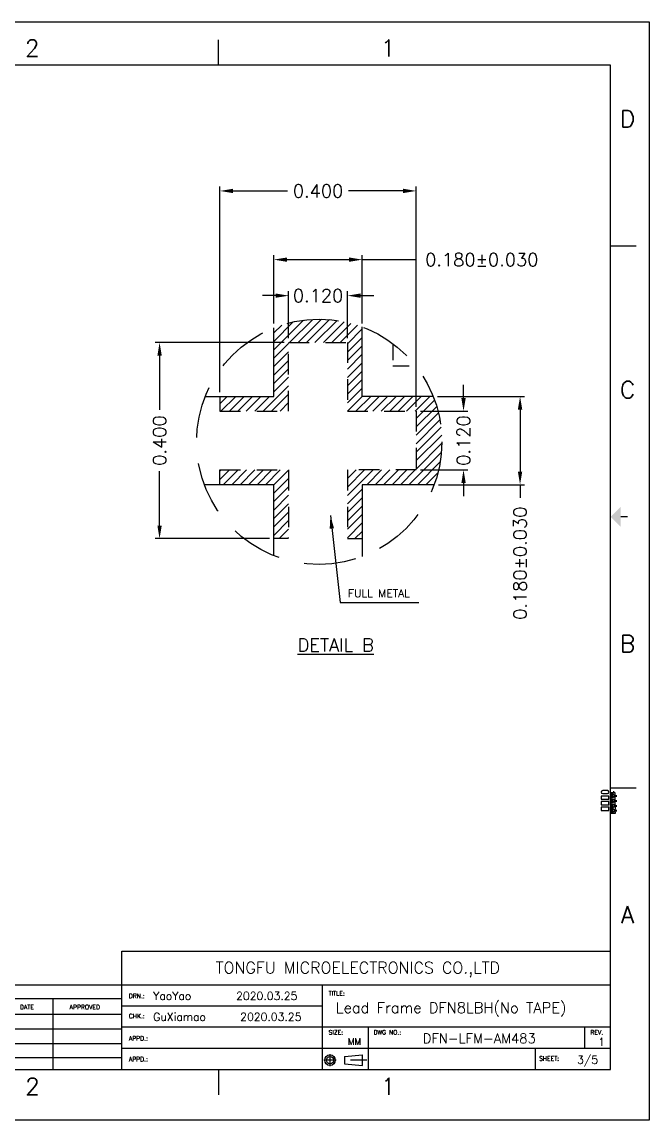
# Model space of a CAD drawing. Header units: millimetres. Extents: x 393.2 to 449.6, y 107.5 to 114.2.
# Drawn here: x 420.15 to 423.98, y 107.5 to 114.22 of the extents above; entities that cross this region are included whole.
import ezdxf
from ezdxf.enums import TextEntityAlignment as Align

# ---------------------------------------------------------------- set-up
doc = ezdxf.new("R2010")
doc.units = ezdxf.units.MM
doc.header["$LTSCALE"] = 0.5
doc.header["$PDMODE"] = 98
for name, pattern in [('CENTER', [50.8, 31.75, -6.35, 6.35, -6.35]), ('DASHED2', [9.525, 6.35, -3.175]), ('HIDDEN', [0.375, 0.25, -0.125]), ('PHANTOM', [2.5, 1.25, -0.25, 0.25, -0.25, 0.25, -0.25])]:
    doc.linetypes.add(name, pattern=pattern)
for name, color, linetype in [('1D', 4, 'Continuous'), ('BTM', 7, 'HIDDEN'), ('DIM', 3, 'Continuous'), ('HEB', 4, 'Continuous'), ('PKG', 1, 'PHANTOM'), ('TB', 7, 'Continuous')]:
    doc.layers.add(name, color=color, linetype=linetype)
doc.styles.add('ADESK1', font='romans')
doc.styles.add('SIMPLEX', font='simplex.shx')
doc.dimstyles.new('Standard2', dxfattribs={"dimtxt": 0.06, "dimasz": 0.08, "dimexe": 0.01, "dimexo": 0.01, "dimgap": 0.027, "dimtad": 0, "dimdec": 3, "dimlfac": 16.666667, "dimrnd": 0.0005, "dimzin": 1, "dimdsep": 46, "dimtxsty": 'SIMPLEX', "dimcen": 0.1905, "dimclrd": 256, "dimclre": 256, "dimclrt": 256, "dimadec": 0, "dimazin": 0, "dimtp": 0.03, "dimtm": 0.05, "dimtfac": 0.8, "dimtdec": 3, "dimtmove": 0, "dimatfit": 3, "dimfxl": 0.05, "dimtolj": 1, "dimtzin": 4, "dimlwd": -1, "dimlwe": -1, "dimarcsym": 0})
doc.dimstyles.new('Standard3', dxfattribs={"dimtxt": 0.08, "dimasz": 0.08, "dimexe": 0.027, "dimexo": 0.027, "dimgap": 0.027, "dimtad": 0, "dimdec": 3, "dimlfac": 2, "dimrnd": 0.0005, "dimzin": 1, "dimdsep": 46, "dimtxsty": 'SIMPLEX', "dimcen": 0.1905, "dimclrd": 256, "dimclre": 256, "dimclrt": 256, "dimadec": 0, "dimazin": 0, "dimtp": 0.03, "dimtm": 0.05, "dimtfac": 0.8, "dimtdec": 3, "dimtmove": 0, "dimatfit": 3, "dimfxl": 0.05, "dimtolj": 1, "dimtzin": 4, "dimlwd": -1, "dimlwe": -1, "dimarcsym": 0})

# ---------------------------------------------------------------- blocks, each defined once
blk = doc.blocks.new('FR')
at = {"layer": 'TB'}
for p, q in [((78.32, 188.67), (78.32, 193.22)), ((205.52, 188.67), (205.52, 193.22)), ((8.12, 188.67), (8.12, 9.03)), ((275.59, 188.67), (8.12, 188.67)), ((275.59, 9.03), (275.59, 188.67)), ((3.57, 156.43), (8.12, 156.43)), ((275.59, 156.36), (280.13, 156.36)), ((3.57, 59.52), (8.12, 59.52)), ((275.59, 59.44), (280.13, 59.44)), ((188.21, 30.23), (275.59, 30.23)), ((188.21, 9.03), (188.21, 30.23)), ((121.48, 24.17), (121.48, 9.03)), ((121.48, 24.17), (188.21, 24.17)), ((188.21, 24.17), (275.59, 24.17)), ((224.1, 9.03), (224.1, 24.17)), ((121.48, 21.74), (188.21, 21.74)), ((126.03, 9.03), (126.03, 21.74)), ((166.76, 9.03), (166.76, 21.74)), ((175.96, 9.03), (175.96, 21.74)), ((188.21, 20.42), (224.1, 20.42)), ((121.48, 18.92), (188.21, 18.92)), ((121.48, 16.3), (188.21, 16.3)), ((188.21, 16.66), (275.59, 16.66)), ((232.32, 9.03), (232.32, 16.66)), ((270.99, 12.86), (270.99, 16.66)), ((121.48, 13.68), (188.21, 13.68)), ((188.21, 12.85), (224.1, 12.85)), ((224.1, 12.86), (275.59, 12.86)), ((262.17, 9.03), (262.17, 12.86)), ((121.48, 11.17), (188.21, 11.17)), ((228.03, 11.36), (231.26, 11.65)), ((228.03, 11.36), (228.03, 10.06)), ((228.03, 10.06), (231.26, 9.76)), ((231.26, 9.76), (231.26, 11.65)), ((8.12, 9.03), (275.59, 9.03)), ((78.35, 4.49), (78.35, 9.03)), ((205.55, 4.49), (205.55, 9.03))]:
    blk.add_line(p, q, dxfattribs=at)
at = {"layer": 'TB', "color": 1, "linetype": 'CENTER', "ltscale": 0.002}
for p, q in [((225.43, 9.62), (225.43, 11.79)), ((226.52, 10.71), (224.34, 10.71)), ((232.03, 10.71), (227.29, 10.71))]:
    blk.add_line(p, q, dxfattribs=at)
at = {"layer": 'TB'}
blk.add_lwpolyline([(0, 196.39), (282.46, 196.39), (282.46, 0), (0, 0)], close=True, dxfattribs=at)
at = {"layer": 'TB', "const_width": 0.242}
for points in [[(141.92, 191.7), (141.92, 190.49)], [(5.09, 107.97), (6.3, 107.97)], [(278.62, 107.9), (277.41, 107.9)], [(141.95, 6), (141.95, 7.21)]]:
    blk.add_lwpolyline(points, dxfattribs=at)
at = {"layer": 'TB'}
for radius in [0.945, 0.649]:
    blk.add_circle((225.43, 10.71), radius, dxfattribs=at)
for points in [[(140.1, 190.49), (143.74, 190.49), (141.92, 188.67)], [(6.3, 106.16), (6.3, 109.79), (8.12, 107.97)], [(277.41, 106.08), (277.41, 109.72), (275.59, 107.9)], [(140.13, 7.21), (143.77, 7.21), (141.95, 9.03)]]:
    blk.add_solid(points, dxfattribs=at)
at = {"layer": 'TB', "style": 'ADESK1'}
for s, p in [('4', (48.03, 191.7)), ('3', (111.64, 191.7)), ('2', (172.21, 191.7)), ('1', (235.81, 191.7)), ('D', (5.09, 179.15)), ('D', (278.62, 179.07)), ('C', (5.09, 130.69)), ('C', (278.62, 130.62)), ('B', (5.09, 85.26)), ('B', (278.62, 85.19)), ('A', (5.09, 36.8)), ('A', (278.62, 36.73)), ('4', (48.06, 6)), ('3', (111.66, 6)), ('2', (172.24, 6)), ('1', (235.84, 6))]:
    blk.add_text(s, height=3.03, dxfattribs=at).set_placement(p, align=Align.MIDDLE_CENTER)
for s, height, p in [('TONGFU MICROELECTRONICS CO.,LTD', 2.0747, (204.97, 26.2)), ('REVISIONS', 0.787, (154.27, 22.74)), ('DRN.:', 0.787, (189.47, 21.8)), ('TITLE:', 0.787, (225.17, 22.25)), ('REV', 0.787, (122.71, 19.8)), ('DESCRIPTION', 0.7874, (142.04, 19.8)), ('DATE', 0.787, (170, 19.8)), ('APPROVED', 0.787, (178.88, 19.8)), ('CHK.:', 0.787, (189.47, 18.19)), ('SIZE:', 0.787, (225.17, 15.28)), ('DWG NO.:', 0.787, (233.22, 15.28)), ('REV.', 0.787, (271.96, 15.28)), ('APPD.:', 0.787, (189.47, 14.21)), ('MM', 1.148, (228.62, 13.47)), ('APPD.:', 0.787, (189.47, 10.49)), ('SHEET:', 0.787, (262.81, 10.61))]:
    blk.add_text(s, height=height, dxfattribs=at).set_placement(p)
blk = doc.blocks.new('*D92')
at = {"layer": 'Defpoints', "color": 0, "ltscale": 0.1, "transparency": 16777216}
for p in [(422.2276, 112.765), (421.6876, 112.3477), (422.2276, 112.3477)]:
    blk.add_point(p, dxfattribs=at)
at = {"layer": 'DIM', "ltscale": 0.1, "transparency": 16777216}
for p, q in [((421.6876, 112.3747), (421.6876, 112.792)), ((422.2276, 112.3747), (422.2276, 112.792)), ((421.7676, 112.765), (422.1476, 112.765)), ((422.2276, 112.765), (422.5582, 112.765))]:
    blk.add_line(p, q, dxfattribs=at)
for points in [[(421.7676, 112.7783), (421.7676, 112.7517), (421.6876, 112.765)], [(422.1476, 112.7783), (422.1476, 112.7517), (422.2276, 112.765)]]:
    blk.add_solid(points, dxfattribs=at)
at = {"layer": 'DIM', "ltscale": 0.1, "transparency": 16777216, "insert": (422.9585, 112.765), "char_height": 0.08, "attachment_point": 5, "style": 'SIMPLEX'}
blk.add_mtext('\\A1;0.180%%P0.030', dxfattribs=at)
blk = doc.blocks.new('*D93')
at = {"layer": 'Defpoints', "color": 0, "ltscale": 0.1, "transparency": 16777216}
for p in [(422.1376, 112.5448), (421.7776, 112.2584), (422.1376, 112.2584)]:
    blk.add_point(p, dxfattribs=at)
at = {"layer": 'DIM', "ltscale": 0.1, "transparency": 16777216}
for p, q in [((421.7776, 112.2854), (421.7776, 112.5718)), ((422.1376, 112.2854), (422.1376, 112.5718)), ((421.6976, 112.5448), (421.6176, 112.5448)), ((421.7776, 112.5448), (421.7782, 112.5448)), ((422.1376, 112.5448), (422.137, 112.5448)), ((422.2176, 112.5448), (422.2976, 112.5448))]:
    blk.add_line(p, q, dxfattribs=at)
for points in [[(421.6976, 112.5582), (421.6976, 112.5315), (421.7776, 112.5448)], [(422.2176, 112.5582), (422.2176, 112.5315), (422.1376, 112.5448)]]:
    blk.add_solid(points, dxfattribs=at)
at = {"layer": 'DIM', "ltscale": 0.1, "transparency": 16777216, "insert": (421.9576, 112.5448), "char_height": 0.08, "attachment_point": 5, "style": 'SIMPLEX'}
blk.add_mtext('\\A1;0.120', dxfattribs=at)
blk = doc.blocks.new('*D94')
at = {"layer": 'Defpoints', "color": 0, "ltscale": 0.1, "transparency": 16777216}
for p in [(422.5576, 111.8384), (422.8469, 111.8384), (422.5576, 111.4784)]:
    blk.add_point(p, dxfattribs=at)
at = {"layer": 'DIM', "ltscale": 0.1, "transparency": 16777216}
for p, q in [((422.8469, 111.9184), (422.8469, 111.9984)), ((422.5846, 111.8384), (422.8739, 111.8384)), ((422.8469, 111.8384), (422.8469, 111.8378)), ((422.5846, 111.4784), (422.8739, 111.4784)), ((422.8469, 111.4784), (422.8469, 111.479)), ((422.8469, 111.3984), (422.8469, 111.3184))]:
    blk.add_line(p, q, dxfattribs=at)
for points in [[(422.8336, 111.9184), (422.8603, 111.9184), (422.8469, 111.8384)], [(422.8336, 111.3984), (422.8603, 111.3984), (422.8469, 111.4784)]]:
    blk.add_solid(points, dxfattribs=at)
at = {"layer": 'DIM', "ltscale": 0.1, "transparency": 16777216, "insert": (422.8469, 111.6584), "char_height": 0.08, "attachment_point": 5, "rotation": 90, "style": 'SIMPLEX'}
blk.add_mtext('\\A1;0.120', dxfattribs=at)
blk = doc.blocks.new('*D95')
at = {"layer": 'Defpoints', "color": 0, "ltscale": 0.1, "transparency": 16777216}
for p in [(422.6618, 111.9284), (423.1926, 111.9284), (422.6676, 111.3884)]:
    blk.add_point(p, dxfattribs=at)
at = {"layer": 'DIM', "ltscale": 0.1, "transparency": 16777216}
for p, q in [((422.6888, 111.9284), (423.2196, 111.9284)), ((423.1926, 111.8484), (423.1926, 111.4684)), ((422.6946, 111.3884), (423.2196, 111.3884)), ((423.1926, 111.3884), (423.1926, 111.3084))]:
    blk.add_line(p, q, dxfattribs=at)
for points in [[(423.1792, 111.8484), (423.2059, 111.8484), (423.1926, 111.9284)], [(423.1792, 111.4684), (423.2059, 111.4684), (423.1926, 111.3884)]]:
    blk.add_solid(points, dxfattribs=at)
at = {"layer": 'DIM', "ltscale": 0.1, "transparency": 16777216, "insert": (423.1926, 110.9081), "char_height": 0.08, "attachment_point": 5, "rotation": 90, "style": 'SIMPLEX'}
blk.add_mtext('\\A1;0.180%%P0.030', dxfattribs=at)
blk = doc.blocks.new('*D96')
at = {"layer": 'Defpoints', "color": 0, "ltscale": 0.1, "transparency": 16777216}
for p in [(422.5576, 113.1853), (421.3576, 111.9284), (422.5576, 111.8384)]:
    blk.add_point(p, dxfattribs=at)
at = {"layer": 'DIM', "ltscale": 0.1, "transparency": 16777216}
for p, q in [((421.3576, 111.9554), (421.3576, 113.2123)), ((421.4376, 113.1853), (421.7706, 113.1853)), ((422.4776, 113.1853), (422.1446, 113.1853)), ((422.5576, 111.8654), (422.5576, 113.2123))]:
    blk.add_line(p, q, dxfattribs=at)
for points in [[(421.4376, 113.1986), (421.4376, 113.172), (421.3576, 113.1853)], [(422.4776, 113.1986), (422.4776, 113.172), (422.5576, 113.1853)]]:
    blk.add_solid(points, dxfattribs=at)
at = {"layer": 'DIM', "ltscale": 0.1, "transparency": 16777216, "insert": (421.9576, 113.1853), "char_height": 0.08, "attachment_point": 5, "style": 'SIMPLEX'}
blk.add_mtext('\\A1;0.400', dxfattribs=at)
blk = doc.blocks.new('*D97')
at = {"layer": 'Defpoints', "color": 0, "ltscale": 0.1, "transparency": 16777216}
for p in [(421.7776, 112.2584), (420.9887, 111.0584), (421.6876, 111.0584)]:
    blk.add_point(p, dxfattribs=at)
at = {"layer": 'DIM', "ltscale": 0.1, "transparency": 16777216}
for p, q in [((421.7506, 112.2584), (420.9617, 112.2584)), ((420.9887, 112.1784), (420.9887, 111.8454)), ((420.9887, 111.1384), (420.9887, 111.4714)), ((421.6606, 111.0584), (420.9617, 111.0584))]:
    blk.add_line(p, q, dxfattribs=at)
for points in [[(420.9754, 112.1784), (421.002, 112.1784), (420.9887, 112.2584)], [(420.9754, 111.1384), (421.002, 111.1384), (420.9887, 111.0584)]]:
    blk.add_solid(points, dxfattribs=at)
at = {"layer": 'DIM', "ltscale": 0.1, "transparency": 16777216, "insert": (420.9887, 111.6584), "char_height": 0.08, "attachment_point": 5, "rotation": 90, "style": 'SIMPLEX'}
blk.add_mtext('\\A1;0.400', dxfattribs=at)

msp = doc.modelspace()

# ---------------------------------------------------------------- hatches: boundary and pattern name
at = {"layer": 'HEB', "ltscale": 0.1}
h = msp.add_hatch(dxfattribs=at)
h.set_pattern_fill('ANSI31', color=256, scale=0.011489, style=0)
h.set_pattern_definition([(45, (413.965686, 105.936203), (-0.02579444, 0.02579444), [])])
h.paths.add_polyline_path([(421.687579, 112.347729), (421.687579, 111.92841), (421.357579, 111.92841), (421.357579, 111.83841), (421.777579, 111.83841), (421.777579, 112.25841), (422.137579, 112.25841), (422.137579, 111.83841), (422.557579, 111.83841), (422.557579, 111.47841), (422.137579, 111.47841), (422.137579, 111.05841), (422.227579, 111.05841), (422.227579, 111.38841), (422.667597, 111.38841, 0.08964315), (422.715047, 111.650942, 0.09502524), (422.661833, 111.92841), (422.227579, 111.92841), (422.227579, 112.353493, 0.18625497)])
h.paths.add_polyline_path([(421.687579, 111.38841), (421.687579, 111.05841), (421.777579, 111.05841), (421.777579, 111.47841), (421.357579, 111.47841), (421.357579, 111.38841)], flags=17)

# ---------------------------------------------------------------- linework, layer by layer
at = {"ltscale": 0.1}
for p, q in [((422.227579, 111.92841), (422.227579, 112.353493)), ((422.661833, 111.92841), (422.227579, 111.92841))]:
    msp.add_line(p, q, dxfattribs=at)
at = {"ltscale": 0.03}
for p, q in [((423.773239, 109.502742), (423.750289, 109.502742)), ((423.750289, 109.495392), (423.750289, 109.502742)), ((423.763489, 109.495392), (423.750289, 109.495392)), ((423.763489, 109.490892), (423.763489, 109.495392)), ((423.763489, 109.490892), (423.764989, 109.490892)), ((423.764989, 109.490892), (423.767989, 109.489992)), ((423.773239, 109.489992), (423.767989, 109.489992)), ((423.773239, 109.494061), (423.773239, 109.502742)), ((423.763489, 109.474392), (423.750289, 109.474392)), ((423.750289, 109.465392), (423.750289, 109.474392)), ((423.763489, 109.465392), (423.750289, 109.465392)), ((423.763489, 109.444392), (423.750289, 109.444392)), ((423.750289, 109.435392), (423.750289, 109.444392)), ((423.763489, 109.435392), (423.750289, 109.435392)), ((423.763489, 109.414392), (423.750289, 109.414392)), ((423.750289, 109.405392), (423.750289, 109.414392)), ((423.764989, 109.478892), (423.763489, 109.478892)), ((423.763489, 109.478892), (423.763489, 109.474392)), ((423.763489, 109.460892), (423.763489, 109.465392)), ((423.763489, 109.460892), (423.764989, 109.460892)), ((423.764989, 109.448892), (423.763489, 109.448892)), ((423.763489, 109.448892), (423.763489, 109.444392)), ((423.763489, 109.430892), (423.763489, 109.435392)), ((423.764989, 109.430892), (423.763489, 109.430892)), ((423.763489, 109.418892), (423.764989, 109.418892)), ((423.763489, 109.418892), (423.763489, 109.414392)), ((423.764989, 109.478892), (423.767989, 109.479792)), ((423.764989, 109.460892), (423.767989, 109.459992)), ((423.764989, 109.448892), (423.767989, 109.449792)), ((423.764989, 109.430892), (423.767989, 109.429992)), ((423.764989, 109.418892), (423.767989, 109.419792)), ((423.773239, 109.479792), (423.767989, 109.479792)), ((423.773239, 109.459992), (423.767989, 109.459992)), ((423.773239, 109.449792), (423.767989, 109.449792)), ((423.773239, 109.429992), (423.767989, 109.429992)), ((423.773239, 109.419792), (423.767989, 109.419792)), ((423.773239, 109.464061), (423.773239, 109.475723)), ((423.773239, 109.434061), (423.773239, 109.445723)), ((423.773239, 109.415723), (423.773239, 109.404061)), ((423.763489, 109.405392), (423.750289, 109.405392)), ((423.763489, 109.385592), (423.750289, 109.385592)), ((423.750289, 109.377042), (423.750289, 109.385592)), ((423.773239, 109.377042), (423.750289, 109.377042)), ((423.763489, 109.400892), (423.763489, 109.405392)), ((423.764989, 109.400892), (423.763489, 109.400892)), ((423.763489, 109.388892), (423.763489, 109.385592)), ((423.763489, 109.388892), (423.764989, 109.388892)), ((423.764989, 109.400892), (423.767989, 109.399992)), ((423.764989, 109.388892), (423.767989, 109.389792)), ((423.773239, 109.399992), (423.767989, 109.399992)), ((423.773239, 109.399992), (423.767989, 109.399992)), ((423.773239, 109.389792), (423.767989, 109.389792)), ((423.773239, 109.389792), (423.767989, 109.389792)), ((423.773239, 109.385723), (423.773239, 109.377042))]:
    msp.add_line(p, q, dxfattribs=at)
at = {"ltscale": 0.1}
for points in [[(421.26826, 111.92841), (421.687579, 111.92841), (421.687579, 112.347729)], [(421.687579, 110.954156), (421.687579, 111.38841), (421.262497, 111.38841)], [(422.667597, 111.38841), (422.227579, 111.38841), (422.227579, 110.948392)]]:
    msp.add_lwpolyline(points, dxfattribs=at)
at = {"ltscale": 0.03}
msp.add_lwpolyline([(423.726139, 109.517292), (423.697789, 109.517292, 0.41421356), (423.688639, 109.508142), (423.688639, 109.508142, 0.41421356), (423.697789, 109.498992), (423.726139, 109.498992, 0.41421356), (423.735289, 109.508142), (423.735289, 109.508142, 0.41421356)], format="xyb", close=True, dxfattribs=at)
for points in [[(423.735289, 109.484292), (423.688639, 109.484292), (423.688639, 109.464492), (423.735289, 109.464492)], [(423.735289, 109.449792), (423.688639, 109.449792), (423.688639, 109.429992), (423.735289, 109.429992)], [(423.735289, 109.415292), (423.688639, 109.415292), (423.688639, 109.395492), (423.735289, 109.395492)]]:
    msp.add_lwpolyline(points, close=True, dxfattribs=at)
for centre, radius, start, end in [((423.769464, 109.49461), 0.005818, 219.7190948, 270.2471182), ((423.769464, 109.475175), 0.005818, 89.7528818, 140.2809052), ((423.769078, 109.496536), 0.007754, 273.0375304, 302.4518128), ((423.769078, 109.473249), 0.007754, 57.5481872, 86.9624695), ((423.771389, 109.492027), 0.00275, 312.2759371, 47.7240629), ((423.769464, 109.46461), 0.005818, 219.7190948, 270.2471182), ((423.769464, 109.445175), 0.005818, 89.7528818, 140.2809052), ((423.769464, 109.43461), 0.005818, 219.7190948, 270.2471182), ((423.769464, 109.415175), 0.005818, 89.7528818, 140.2809052), ((423.769078, 109.466536), 0.007754, 273.0375304, 302.4518128), ((423.769078, 109.443249), 0.007754, 57.5481872, 86.9624695), ((423.769078, 109.436536), 0.007754, 273.0375305, 302.4518128), ((423.769078, 109.413249), 0.007754, 57.5481872, 86.9624696), ((423.771389, 109.477758), 0.00275, 312.2759371, 47.7240629), ((423.771389, 109.462027), 0.00275, 312.2759371, 47.7240629), ((423.771389, 109.447758), 0.00275, 312.2759371, 47.7240629), ((423.771389, 109.432027), 0.00275, 312.2759371, 47.7240629), ((423.771389, 109.417758), 0.00275, 312.2759371, 47.7240629), ((423.769464, 109.40461), 0.005818, 219.7190948, 270.2471182), ((423.769464, 109.385175), 0.005818, 89.7528818, 140.2809052), ((423.769078, 109.406536), 0.007754, 273.0375305, 302.4518128), ((423.769078, 109.383249), 0.007754, 57.5481872, 86.9624696), ((423.771389, 109.402027), 0.00275, 312.2759371, 47.7240629), ((423.771389, 109.387758), 0.00275, 312.2759371, 47.7240629)]:
    msp.add_arc(centre, radius, start, end, dxfattribs=at)
at = {"layer": '1D', "color": 7, "linetype": 'ByBlock', "lineweight": 0}
for p, q in [((423.980964, 107.502288), (423.980964, 114.218872)), ((414.320976, 107.502288), (423.980964, 107.502288))]:
    msp.add_line(p, q, dxfattribs=at)
at = {"layer": '1D', "linetype": 'DASHED2', "ltscale": 0.1}
msp.add_circle((421.965047, 111.650942), 0.75, dxfattribs=at)
at = {"layer": 'BTM', "ltscale": 0.03}
for p, q in [((423.750289, 109.495392), (423.750289, 109.474392)), ((423.766639, 109.502742), (423.766639, 109.513542)), ((423.773239, 109.486692), (423.773239, 109.489992)), ((423.773239, 109.486692), (423.784039, 109.486692)), ((423.773239, 109.483092), (423.784039, 109.483092)), ((423.773239, 109.479792), (423.773239, 109.483092)), ((423.750289, 109.465392), (423.750289, 109.444392)), ((423.750289, 109.435392), (423.750289, 109.414392)), ((423.773239, 109.456692), (423.773239, 109.459992)), ((423.773239, 109.456692), (423.784039, 109.456692)), ((423.773239, 109.453092), (423.784039, 109.453092)), ((423.773239, 109.449792), (423.773239, 109.453092)), ((423.773239, 109.429992), (423.773239, 109.426692)), ((423.773239, 109.426692), (423.784039, 109.426692)), ((423.773239, 109.423092), (423.784039, 109.423092)), ((423.773239, 109.423092), (423.773239, 109.419792)), ((423.750289, 109.405392), (423.750289, 109.384392)), ((423.773239, 109.399992), (423.773239, 109.396692)), ((423.773239, 109.396692), (423.784039, 109.396692)), ((423.773239, 109.393092), (423.784039, 109.393092)), ((423.773239, 109.393092), (423.773239, 109.389792))]:
    msp.add_line(p, q, dxfattribs=at)
at = {"layer": 'BTM'}
for points in [[(421.357579, 111.92841), (421.357579, 111.83841), (421.777579, 111.83841), (421.777579, 112.25841), (422.137579, 112.25841), (422.137579, 111.83841), (422.557579, 111.83841), (422.557579, 111.47841), (422.137579, 111.47841), (422.137579, 111.05841), (422.227579, 111.05841)], [(421.357579, 111.38841), (421.357579, 111.47841), (421.777579, 111.47841), (421.777579, 111.05841), (421.687579, 111.05841)]]:
    msp.add_lwpolyline(points, dxfattribs=at)
at = {"layer": 'BTM', "ltscale": 0.03}
for points in [[(423.763489, 109.478892), (423.757489, 109.478892), (423.757489, 109.490892), (423.763489, 109.490892)], [(423.763489, 109.448892), (423.757489, 109.448892), (423.757489, 109.460892), (423.763489, 109.460892)], [(423.763489, 109.430892), (423.757489, 109.430892), (423.757489, 109.418892), (423.763489, 109.418892)], [(423.763489, 109.400892), (423.757489, 109.400892), (423.757489, 109.388892), (423.763489, 109.388892), (423.763489, 109.388892)]]:
    msp.add_lwpolyline(points, dxfattribs=at)
at = {"layer": 'PKG', "color": 1, "ltscale": 0.1}
msp.add_lwpolyline([(422.415079, 112.250918), (422.415079, 112.11591), (422.553524, 112.11591)], dxfattribs=at)

# ---------------------------------------------------------------- block references
at = {"layer": 'TB', "xscale": 0.0341999999999985, "yscale": 0.0341999999999985, "zscale": 0.0341999999999985}
msp.add_blockref('FR', (414.320976, 107.502288), dxfattribs=at)

# ---------------------------------------------------------------- texts
at = {"color": 0, "style": 'ADESK1'}
for s, p in [('YaoYao       2020.03.25', (420.949854, 108.23736)), ('GuXiamao     2020.03.25', (420.949854, 108.109075))]:
    msp.add_text(s, height=0.0485661, dxfattribs=at).set_placement(p)
at = {"layer": '1D', "ltscale": 0.1, "attachment_point": 1, "style": 'SIMPLEX'}
for s, insert, char_height, width in [('FULL METAL', (422.140438, 110.747917), 0.048, 0.46914645), ('{\\LDETAIL B}', (421.832311, 110.448342), 0.08, 0.78191074)]:
    msp.add_mtext(s, dxfattribs=dict(at, insert=insert, char_height=char_height, width=width))
at = {"layer": 'TB', "style": 'ADESK1'}
for s, height, p in [('Lead Frame DFN8LBH(No TAPE)', 0.06539323, (422.066076, 108.156721)), ('DFN-LFM-AM483', 0.05885391, (422.597443, 107.97203)), ('1', 0.049087, (423.669601, 107.955582)), ('MM', 0.0392697, (422.14053, 107.962266)), ('3/5', 0.048191, (423.541359, 107.846713))]:
    msp.add_text(s, height=height, dxfattribs=at).set_placement(p)

# ---------------------------------------------------------------- dimensions: what is measured, and where the dimension line sits
at = {"layer": 'DIM', "ltscale": 0.1}
dim = msp.add_linear_dim(base=(422.557579, 113.185299), p1=(421.357579, 111.92841), p2=(422.557579, 111.83841), text='0.400', dimstyle='Standard3', override={"dimtol": 0, "dimlim": 0, "dimtp": 0.03, "dimtm": 0.05, "dimtfac": 0.8, "dimtdec": 3, "dimtolj": 1, "dimtzin": 4}, dxfattribs=at)
dim.commit()
dim.dimension.update_dxf_attribs({"geometry": '*D96', "text_midpoint": (421.957579, 113.185299)})
dim = msp.add_linear_dim(base=(422.227579, 112.765016), p1=(421.687579, 112.347729), p2=(422.227579, 112.347729), text='0.180%%P0.030', dimstyle='Standard3', dxfattribs=at)
dim.commit()
dim.dimension.update_dxf_attribs({"geometry": '*D92', "text_midpoint": (422.958542, 112.765016), "dimtype": 160})
dim = msp.add_linear_dim(base=(422.137579, 112.544843), p1=(421.777579, 112.25841), p2=(422.137579, 112.25841), text='0.120', dimstyle='Standard3', dxfattribs=at)
dim.commit()
dim.dimension.update_dxf_attribs({"geometry": '*D93', "text_midpoint": (421.957579, 112.544843)})
dim = msp.add_linear_dim(base=(420.988713, 111.05841), p1=(421.777579, 112.25841), p2=(421.687579, 111.05841), angle=90, text='0.400', dimstyle='Standard3', override={"dimtol": 0, "dimlim": 0, "dimtp": 0.03, "dimtm": 0.05, "dimtfac": 0.8, "dimtdec": 3, "dimtolj": 1, "dimtzin": 4}, dxfattribs=at)
dim.commit()
dim.dimension.update_dxf_attribs({"geometry": '*D97', "text_midpoint": (420.988713, 111.65841)})
dim = msp.add_linear_dim(base=(422.846928, 111.83841), p1=(422.557579, 111.47841), p2=(422.557579, 111.83841), angle=90, text='0.120', dimstyle='Standard3', dxfattribs=at)
dim.commit()
dim.dimension.update_dxf_attribs({"geometry": '*D94', "text_midpoint": (422.846928, 111.65841)})
dim = msp.add_linear_dim(base=(423.192554, 111.92841), p1=(422.667597, 111.38841), p2=(422.661833, 111.92841), angle=90, text='0.180%%P0.030', dimstyle='Standard3', dxfattribs=at)
dim.commit()
dim.dimension.update_dxf_attribs({"geometry": '*D95', "text_midpoint": (423.192554, 110.908077), "dimtype": 160})

# ---------------------------------------------------------------- leaders
at = {"layer": '1D', "ltscale": 0.1}
msp.add_leader([(422.033072, 111.200466), (422.09174, 110.668191), (422.574575, 110.668191)], dimstyle='Standard2', override={"dimgap": 0.027, "dimtad": 0}, dxfattribs=at)

doc.saveas('drawing.dxf')
